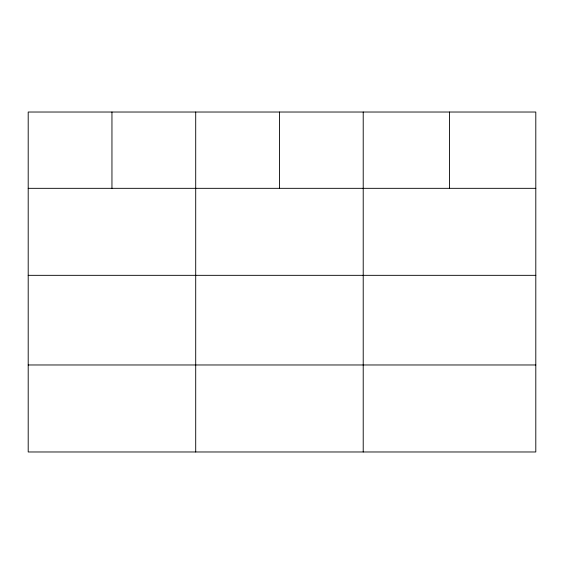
<?xml version="1.0" encoding="UTF-8"?>
<svg xmlns="http://www.w3.org/2000/svg" width="564" height="564" viewBox="0 0 564 564"><rect width="100%" height="100%" fill="white"/><g stroke="black" fill="none" stroke-linecap="round" stroke-linejoin="round"><path stroke-width="0.85" d="M535.8 275.331L535.8 112.025L28.2 112.025L28.2 451.976L535.8 451.976L535.8 275.331L28.2 275.331M28.2 188.327L535.8 188.327M28.2 364.971L535.8 364.971M449.508 112.025L449.508 188.327M363.216 112.025L363.216 451.976M279.462 112.025L279.462 188.327M195.708 112.025L195.708 451.976M111.954 112.025L111.954 188.327"/></g></svg>
